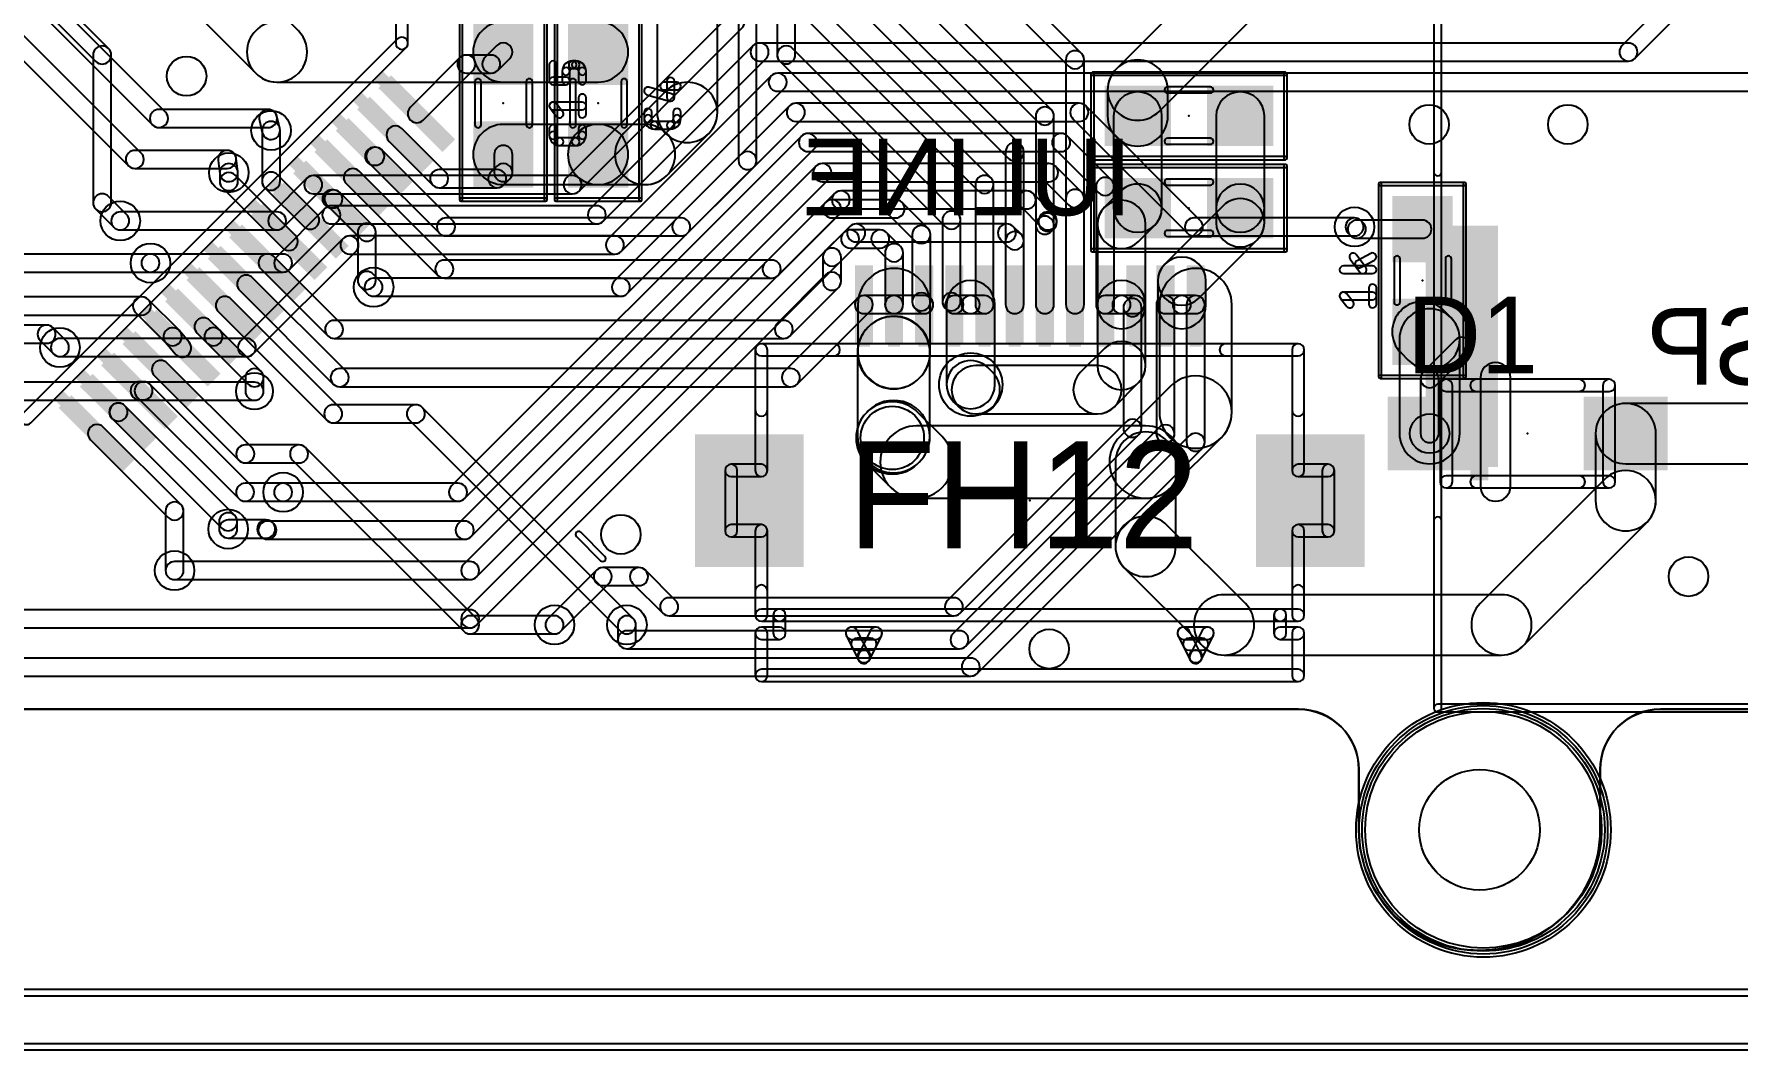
# Model space of a CAD drawing. Extents: x -4.5 to 73, y -1.7 to 47.2.
# Drawn here: x 29.37 to 57.62, y -1.65 to 15.2 of the extents above; entities that cross this region are included whole.
import ezdxf
from ezdxf.enums import TextEntityAlignment as Align

# ---------------------------------------------------------------- set-up
doc = ezdxf.new("R2010")
doc.units = 0
for name, color, linetype in [('1', 12, 'CONTINUOUS'), ('16', 132, 'CONTINUOUS'), ('18', 110, 'CONTINUOUS'), ('20', 31, 'CONTINUOUS'), ('21', 253, 'CONTINUOUS'), ('22', 253, 'CONTINUOUS'), ('23', 53, 'CONTINUOUS'), ('24', 53, 'CONTINUOUS'), ('25', 253, 'CONTINUOUS'), ('26', 253, 'CONTINUOUS'), ('27', 253, 'CONTINUOUS'), ('39', 12, 'CONTINUOUS'), ('41', 12, 'CONTINUOUS'), ('42', 132, 'CONTINUOUS'), ('51', 253, 'CONTINUOUS'), ('52', 253, 'CONTINUOUS')]:
    doc.layers.add(name, color=color, linetype=linetype)

# ---------------------------------------------------------------- blocks, each defined once
blk = doc.blocks.new('RECT')
blk.add_solid([(-0.5, -0.5), (0.5, -0.5), (-0.5, 0.5), (0.5, 0.5)])
blk = doc.blocks.new('ROUNDV')
blk.add_circle((0, 0), 0.5)

msp = doc.modelspace()

# ---------------------------------------------------------------- linework, layer by layer
at = {"layer": '1'}
for points in [[(33.7526, 15.2545), (28.7536, 20.2536, 1), (28.0464, 19.5464), (33.0455, 14.5474, 1)], [(25.1448, 19.9949), (30.3939, 14.7458, 1), (30.6061, 14.958), (25.357, 20.2071, 1)], [(41.9904, 14.854), (41.9904, 17.2336, 1), (41.6904, 17.2336), (41.6904, 14.854, 1)], [(40.7, 13.9), (40.7, 16.1, 1), (39.7, 16.1), (39.7, 13.9, 1)], [(46.7348, 14.8773), (45.1061, 16.5061, 1), (44.8939, 16.2939), (46.5227, 14.6652, 1)], [(48.9464, 16.2536), (47.3152, 14.6223, 1), (48.0223, 13.9152), (49.6536, 15.5464, 1)], [(41.05, 16.1298), (41.05, 13.1, 1), (41.35, 13.1), (41.35, 16.1298, 1)], [(45.7348, 13.3513), (42.8513, 16.2348, 1), (42.6391, 16.0227), (45.5227, 13.1392, 1)], [(46.2348, 13.945), (44.0061, 16.1737, 1), (43.7939, 15.9616), (46.0227, 13.7328, 1)], [(45.2348, 12.8115), (42.3989, 15.6474, 1), (42.1867, 15.4353), (45.0227, 12.5994, 1)], [(38.7225, 15.401), (33.399, 15.401, 1), (33.399, 14.401), (38.7225, 14.401, 1)], [(38.7225, 15.401), (37.151, 15.401, 1), (37.151, 14.401), (38.7225, 14.401, 1)], [(30.35, 14.8519), (30.35, 12.4, 1), (30.65, 12.4), (30.65, 14.8519, 1)], [(37.0571, 14.5949), (37.2571, 14.7949, 1), (37.0449, 15.0071), (36.8449, 14.8071, 1)], [(44.6872, 12.2193), (41.9465, 14.96, 1), (41.7343, 14.7479), (44.4751, 12.0072, 1)], [(35.8221, 13.7724), (36.6447, 14.5949, 1), (36.4325, 14.8071), (35.61, 13.9845, 1)], [(36.5386, 14.551), (36.951, 14.551, 1), (36.951, 14.851), (36.5386, 14.851, 1)], [(46.4788, 14.7713), (46.4788, 10.7112, 1), (46.7788, 10.7112), (46.7788, 14.7713, 1)], [(48.1688, 13.84), (48.1688, 14.2688, 1), (47.1688, 14.2688), (47.1688, 13.84, 1)], [(39.8545, 12.8474), (40.5536, 13.5464, 1), (39.8464, 14.2536), (39.1474, 13.5545, 1)], [(48.0688, 12.3113), (48.0688, 13.84, 1), (47.2688, 13.84), (47.2688, 12.3113, 1)], [(48.9688, 13.84), (48.9688, 12.3113, 1), (49.7688, 12.3113), (49.7688, 13.84, 1)], [(45.9788, 13.8389), (45.9788, 10.7112, 1), (46.2788, 10.7112), (46.2788, 13.8389, 1)], [(33.45, 12.759), (33.45, 13.6, 1), (33.15, 13.6), (33.15, 12.759, 1)], [(36.1935, 12.9061), (35.4686, 13.631, 1), (35.2565, 13.4188), (35.9814, 12.6939, 1)], [(37.151, 12.701), (38.7225, 12.701, 1), (38.7225, 13.701), (37.151, 13.701, 1)], [(38.7225, 12.701), (39.501, 12.701, 1), (39.501, 13.701), (38.7225, 13.701, 1)], [(35.009, 13.0214), (35.0286, 13.0214, 1), (35.0286, 13.3214), (35.009, 13.3214, 1)], [(34.9226, 13.0653), (36.0939, 11.8939, 1), (36.3061, 12.1061), (35.1347, 13.2774, 1)], [(37.001, 13.201), (37.001, 12.901, 1), (37.301, 12.901), (37.301, 13.201, 1)], [(45.7788, 10.7112), (45.7788, 13.2452, 1), (45.4788, 13.2452), (45.4788, 10.7112, 1)], [(32.75, 12.7519), (32.75, 12.9, 1), (32.45, 12.9), (32.45, 12.7519, 1)], [(37.0449, 13.0071), (36.9439, 12.9061, 1), (37.1561, 12.6939), (37.2571, 12.7949, 1)], [(41.0939, 13.2061), (39.9939, 12.1061, 1), (40.2061, 11.8939), (41.3061, 12.9939, 1)], [(33.7008, 11.8632), (32.7061, 12.858, 1), (32.4939, 12.6458), (33.4887, 11.6511, 1)], [(34.0544, 12.2168), (33.4061, 12.8651, 1), (33.1939, 12.6529), (33.8422, 12.0046, 1)], [(36.2793, 11.4061), (34.7615, 12.9239, 1), (34.5494, 12.7117), (36.0672, 11.1939, 1)], [(37.05, 12.95), (36.0874, 12.95, 1), (36.0874, 12.65), (37.05, 12.65, 1)], [(45.2788, 10.7112), (45.2788, 12.7054, 1), (44.9788, 12.7054), (44.9788, 10.7112, 1)], [(30.3939, 12.2939), (30.6939, 11.9939, 1), (30.9061, 12.2061), (30.6061, 12.5061, 1)], [(34.3019, 12.3143), (34.3345, 12.3143, 1), (34.3345, 12.6143), (34.3019, 12.6143, 1)], [(34.9932, 12.0178), (34.4406, 12.5703, 1), (34.2285, 12.3582), (34.781, 11.8056, 1)], [(42.4939, 12.4061), (41.4939, 11.4061, 1), (41.7061, 11.1939), (42.7061, 12.1939, 1)], [(43.6546, 12.45), (42.6, 12.45, 1), (42.6, 12.15), (43.6546, 12.15, 1)], [(44.1872, 11.9795), (43.7607, 12.4061, 1), (43.5485, 12.1939), (43.9751, 11.7674, 1)], [(47.8, 10.7112), (47.8, 12.0425, 1), (47, 12.0425), (47, 10.7112, 1)], [(47.6828, 11.7597), (47.9516, 12.0284, 1), (47.3859, 12.5941), (47.1172, 12.3253, 1)], [(48.6828, 10.8172), (49.6516, 11.7859, 1), (49.0859, 12.3516), (48.1172, 11.3828, 1)], [(49.7688, 12.0688), (49.7688, 12.3113, 1), (48.9688, 12.3113), (48.9688, 12.0688, 1)], [(40.1, 12.15), (36.2, 12.15, 1), (36.2, 11.85), (40.1, 11.85, 1)], [(44.7311, 10.7589), (44.7311, 12.1132, 1), (44.4312, 12.1132), (44.4312, 10.7589, 1)], [(51.4076, 12.0686), (51.3701, 12.1061, 1), (51.1579, 11.8939), (51.1954, 11.8564, 1)], [(35.0371, 11.1129), (35.0371, 11.9117, 1), (34.7371, 11.9117), (34.7371, 11.1129, 1)], [(42.7061, 11.3939), (43.0061, 11.6939, 1), (42.7939, 11.9061), (42.4939, 11.6061, 1)], [(42.9, 11.65), (43.4, 11.65, 1), (43.4, 11.95), (42.9, 11.95, 1)], [(43.2939, 11.6939), (43.5227, 11.4652, 1), (43.7348, 11.6773), (43.5061, 11.9061, 1)], [(44.2311, 10.7589), (44.2311, 11.8734, 1), (43.9312, 11.8734), (43.9312, 10.7589, 1)], [(52.3875, 12.1125), (51.3015, 12.1125, 1), (51.3015, 11.8125), (52.3875, 11.8125, 1)], [(42.75, 11.1), (42.75, 11.5, 1), (42.45, 11.5), (42.45, 11.1, 1)], [(43.4788, 11.5713), (43.4788, 10.7112, 1), (43.7788, 10.7112), (43.7788, 11.5713, 1)], [(31.3, 11.55), (27.5879, 11.55, 1), (27.5879, 11.25), (31.3, 11.25, 1)], [(33.1351, 11.2975), (34.2387, 10.1939, 1), (34.4509, 10.4061), (33.3473, 11.5097, 1)], [(41.6, 11.45), (36.1732, 11.45, 1), (36.1732, 11.15), (41.6, 11.15, 1)], [(48.8, 10.7112), (48.8, 11.1, 1), (48, 11.1), (48, 10.7112, 1)], [(49.2288, 8.9288), (49.2288, 10.7112, 1), (48.0288, 10.7112), (48.0288, 8.9288, 1)], [(32.7816, 10.944), (34.3316, 9.3939, 1), (34.5438, 9.6061), (32.9937, 11.1561, 1)], [(35.1061, 11.1061), (34.9932, 11.219, 1), (34.781, 11.0068), (34.8939, 10.8939, 1)], [(41.9061, 10.1939), (42.7061, 10.9939, 1), (42.4939, 11.2061), (41.6939, 10.4061, 1)], [(47.8, 9.7), (47.8, 10.7112, 1), (47, 10.7112), (47, 9.7, 1)], [(27.4392, 10.5386), (31.1584, 10.5386, 1), (31.1584, 10.8386), (27.4392, 10.8386, 1)], [(31.0523, 10.5825), (31.5619, 10.0729, 1), (31.7741, 10.2851), (31.2645, 10.7947, 1)], [(34.4367, 9.0061), (32.6402, 10.8026, 1), (32.428, 10.5904), (34.2245, 8.7939, 1)], [(42.0236, 9.3939), (43.2348, 10.6052, 1), (43.0227, 10.8173), (41.8114, 9.6061, 1)], [(44.2348, 10.8173), (44.1872, 10.8649, 1), (43.9751, 10.6528), (44.0227, 10.6052, 1)], [(44.7348, 10.8173), (44.6872, 10.8649, 1), (44.4751, 10.6528), (44.5227, 10.6052, 1)], [(47.4, 10.8613), (47.1288, 10.8613, 1), (47.1288, 10.5612), (47.4, 10.5612, 1)], [(47.6288, 10.8613), (47.4, 10.8613, 1), (47.4, 10.5612), (47.6288, 10.5612, 1)], [(48.4, 10.8613), (48.1288, 10.8613, 1), (48.1288, 10.5612), (48.4, 10.5612, 1)], [(48.6288, 10.8613), (48.4, 10.8613, 1), (48.4, 10.5612), (48.6288, 10.5612, 1)], [(52.0339, 9.9089), (52.1552, 9.7877, 1), (52.8623, 10.4948), (52.7411, 10.6161, 1)], [(32.452, 10.2857), (32.2859, 10.4497, 1), (32.0752, 10.2362), (32.2412, 10.0723, 1)], [(52.0087, 10.1413), (52.0087, 8.5725, 1), (53.0087, 8.5725), (53.0087, 10.1413, 1)], [(29.5789, 10.3711), (26.8968, 10.3711, 1), (26.8968, 10.0711), (29.5789, 10.0711, 1)], [(29.9061, 10.1061), (29.685, 10.3271, 1), (29.4729, 10.115), (29.6939, 9.8939, 1)], [(31.5531, 10.0826), (31.712, 9.893, 1), (31.9419, 10.0858), (31.7829, 10.2754, 1)], [(33.1313, 9.6065), (32.4527, 10.2851, 1), (32.2405, 10.0729), (32.9191, 9.3943, 1)], [(34.3448, 10.15), (41.8, 10.15, 1), (41.8, 10.45), (34.3448, 10.45, 1)], [(47.2828, 9.0172), (47.6828, 9.4172, 1), (47.1172, 9.9828), (46.7172, 9.5828, 1)], [(31.3674, 9.5298), (32.7674, 8.1298, 1), (32.9795, 8.3419), (31.5795, 9.7419, 1)], [(33.1752, 9.2742), (33.1752, 9.5004, 1), (32.8752, 9.5004), (32.8752, 9.2742, 1)], [(34.4377, 9.35), (41.9175, 9.35, 1), (41.9175, 9.65), (34.4377, 9.65, 1)], [(44.6172, 9.101), (44.701, 9.0172, 1), (45.2667, 9.5828), (45.1828, 9.6667, 1)], [(47, 9.7), (44.9839, 9.7, 1), (44.9839, 8.9), (47, 8.9, 1)], [(31.1872, 9.4323), (31.1199, 9.4323, 1), (31.1199, 9.1323), (31.1872, 9.1323, 1)], [(32.9755, 7.7061), (31.2933, 9.3883, 1), (31.0811, 9.1762), (32.7634, 7.4939, 1)], [(48.2243, 7.6757), (49.053, 8.5045, 1), (48.2045, 9.353), (47.3757, 8.5243, 1)], [(30.7713, 9.0787), (30.7663, 9.0787, 1), (30.7663, 8.7787), (30.7713, 8.7787, 1)], [(32.6955, 7.2167), (30.8773, 9.0348, 1), (30.6652, 8.8227), (32.4833, 7.0045, 1)], [(35.7, 9.05), (34.3306, 9.05, 1), (34.3306, 8.75), (35.7, 8.75, 1)], [(39.3061, 5.5061), (35.8061, 9.0061, 1), (35.5939, 8.7939), (39.0939, 5.2939, 1)], [(43.1757, 8.0757), (43.5757, 7.6757, 1), (44.4243, 8.5243), (44.0243, 8.9243, 1)], [(55.7587, 8.0725), (61.7588, 8.0725, 1), (61.7588, 9.0725), (55.7587, 9.0725, 1)], [(55.2587, 8.5725), (55.2587, 7.4588, 1), (56.2587, 7.4588), (56.2587, 8.5725, 1)], [(31.8061, 7.394), (30.5188, 8.6812, 1), (30.3067, 8.4691), (31.5939, 7.1819, 1)], [(44, 7.5), (47.8, 7.5, 1), (47.8, 8.7), (44, 8.7, 1)], [(48.3, 6.7), (48.3, 8.1, 1), (47.3, 8.1), (47.3, 6.7, 1)], [(33.7642, 8.3858), (32.8734, 8.3858, 1), (32.8734, 8.0858), (33.7642, 8.0858, 1)], [(36.7061, 5.5061), (33.8702, 8.3419, 1), (33.6581, 8.1298), (36.4939, 5.2939, 1)], [(55.4052, 7.8123), (53.3464, 5.7536, 1), (54.0536, 5.0464), (56.1123, 7.1052, 1)], [(33.5, 7.75), (32.8695, 7.75, 1), (32.8695, 7.45), (33.5, 7.45, 1)], [(31.85, 6.3), (31.85, 7.2879, 1), (31.55, 7.2879), (31.55, 6.3, 1)], [(32.7394, 6.9894), (32.7394, 7.1106, 1), (32.4394, 7.1106), (32.4394, 6.9894, 1)], [(49.4536, 5.7536), (48.1536, 7.0536, 1), (47.4464, 6.3464), (48.7464, 5.0464, 1)], [(53.7, 5.9), (49.1, 5.9, 1), (49.1, 4.9), (53.7, 4.9, 1)], [(38, 5.55), (36.6, 5.55, 1), (36.6, 5.25), (38, 5.25, 1)], [(-0.8, -1.65), (72.4, -1.65, 1), (72.4, -1.55), (-0.8, -1.55, 1)]]:
    msp.add_lwpolyline(points, format="xyb", close=True, dxfattribs=at)
at = {"layer": '16'}
for points in [[(25.7331, 19.2947), (31.3357, 13.6921, 1), (31.5479, 13.9043), (25.9453, 19.5069, 1)], [(25.7331, 18.2161), (30.9357, 13.0135, 1), (31.1479, 13.2257), (25.9453, 18.4283, 1)], [(58.6314, 17.9395), (55.698, 15.0061, 1), (55.9101, 14.7939), (58.8436, 17.7274, 1)], [(38.4061, 12.5939), (41.1061, 15.2939, 1), (40.8939, 15.5061), (38.1939, 12.8061, 1)], [(38.8061, 12.0939), (41.5061, 14.7939, 1), (41.2939, 15.0061), (38.5939, 12.3061, 1)], [(55.804, 15.05), (41.4, 15.05, 1), (41.4, 14.75), (55.804, 14.75, 1)], [(39.1061, 11.5939), (41.8061, 14.2939, 1), (41.5939, 14.5061), (38.8939, 11.8061, 1)], [(41.7, 14.25), (58.4, 14.25, 1), (58.4, 14.55), (41.7, 14.55, 1)], [(31.4418, 13.6482), (33.2514, 13.6482, 1), (33.2514, 13.9482), (31.4418, 13.9482, 1)], [(33.1057, 13.7625), (33.1543, 13.5643, 1), (33.4457, 13.6357), (33.3971, 13.8339, 1)], [(41.8939, 14.0061), (38.9939, 11.1061, 1), (39.2061, 10.8939), (42.1061, 13.7939, 1)], [(46.7, 14.05), (42, 14.05, 1), (42, 13.75), (46.7, 13.75, 1)], [(48.7061, 12.1061), (46.8061, 14.0061, 1), (46.5939, 13.7939), (48.4939, 11.8939, 1)], [(42.0939, 13.5061), (36.2939, 7.7061, 1), (36.5061, 7.4939), (42.3061, 13.2939, 1)], [(46.4, 13.55), (42.2, 13.55, 1), (42.2, 13.25), (46.4, 13.25, 1)], [(47.2348, 12.7773), (46.5061, 13.5061, 1), (46.2939, 13.2939), (47.0227, 12.5652, 1)], [(31.0418, 12.9696), (32.5728, 12.9696, 1), (32.5728, 13.2696), (31.0418, 13.2696, 1)], [(32.4239, 13.1012), (32.4511, 12.8816, 1), (32.7489, 12.9184), (32.7217, 13.138, 1)], [(42.3337, 13.0061), (36.4039, 7.0763, 1), (36.6161, 6.8641), (42.5459, 12.7939, 1)], [(46.2, 13.05), (42.4398, 13.05, 1), (42.4398, 12.75), (46.2, 12.75, 1)], [(46.7348, 12.5773), (46.3061, 13.0061, 1), (46.0939, 12.7939), (46.5227, 12.3652, 1)], [(33.8939, 12.8061), (33.2939, 12.2061, 1), (33.5061, 11.9939), (34.1061, 12.5939, 1)], [(34, 12.55), (38.3, 12.55, 1), (38.3, 12.85), (34, 12.85, 1)], [(47.2788, 10.7112), (47.2788, 12.6713, 1), (46.9788, 12.6713), (46.9788, 10.7112, 1)], [(42.6415, 12.5537), (36.4939, 6.4061, 1), (36.7061, 6.1939), (42.8537, 12.3415, 1)], [(45.8287, 12.5976), (42.7476, 12.5976, 1), (42.7476, 12.2976), (45.8287, 12.2976, 1)], [(46.2824, 12.2061), (45.9348, 12.5537, 1), (45.7227, 12.3415), (46.0703, 11.9939, 1)], [(46.7788, 10.7112), (46.7788, 12.4713, 1), (46.4788, 12.4713), (46.4788, 10.7112, 1)], [(30.8, 11.95), (33.4, 11.95, 1), (33.4, 12.25), (30.8, 12.25, 1)], [(34.1939, 12.3061), (33.3939, 11.5061, 1), (33.6061, 11.2939), (34.4061, 12.0939, 1)], [(38.7, 12.35), (34.3, 12.35, 1), (34.3, 12.05), (38.7, 12.05, 1)], [(46.2348, 11.9227), (46.2824, 11.9703, 1), (46.0703, 12.1824), (46.0227, 12.1348, 1)], [(46.2788, 10.7112), (46.2788, 12.0288, 1), (45.9788, 12.0288), (45.9788, 10.7112, 1)], [(46.3263, 12.0763), (46.3263, 12.1, 1), (46.0264, 12.1), (46.0264, 12.0763, 1)], [(51.264, 12.15), (48.6, 12.15, 1), (48.6, 11.85), (51.264, 11.85, 1)], [(42.8939, 12.0061), (36.4939, 5.6061, 1), (36.7061, 5.3939), (43.1061, 11.7939, 1)], [(45.5, 12.05), (43, 12.05, 1), (43, 11.75), (45.5, 11.75, 1)], [(45.7348, 11.8773), (45.6061, 12.0061, 1), (45.3939, 11.7939), (45.5227, 11.6652, 1)], [(45.7788, 10.7112), (45.7788, 11.7713, 1), (45.4788, 11.7713), (45.4788, 10.7112, 1)], [(34.4939, 11.8061), (32.7939, 10.1061, 1), (33.0061, 9.8939), (34.7061, 11.5939, 1)], [(34.6, 11.55), (39, 11.55, 1), (39, 11.85), (34.6, 11.85, 1)], [(33.5, 11.55), (31.3, 11.55, 1), (31.3, 11.25), (33.5, 11.25, 1)], [(43.0288, 10.7112), (43.0288, 9.9191, 1), (44.2288, 9.9191), (44.2288, 10.7112, 1)], [(39.1, 11.15), (35, 11.15, 1), (35, 10.85), (39.1, 10.85, 1)], [(44.5, 10.7112), (44.5, 9.3839, 1), (45.3, 9.3839), (45.3, 10.7112, 1)], [(43.1288, 10.5612), (43.6288, 10.5612, 1), (43.6288, 10.8613), (43.1288, 10.8613, 1)], [(43.6288, 10.5612), (44.1288, 10.5612, 1), (44.1288, 10.8613), (43.6288, 10.8613, 1)], [(44.6288, 10.5612), (44.9, 10.5612, 1), (44.9, 10.8613), (44.6288, 10.8613, 1)], [(44.9, 10.5612), (45.1288, 10.5612, 1), (45.1288, 10.8613), (44.9, 10.8613, 1)], [(47.5227, 10.8173), (47.4751, 10.7697, 1), (47.6872, 10.5576), (47.7348, 10.6052, 1)], [(47.4312, 10.6637), (47.4312, 8.6607, 1), (47.7311, 8.6607), (47.7311, 10.6637, 1)], [(47.9788, 10.7112), (47.9788, 8.5685, 1), (48.2788, 8.5685), (48.2788, 10.7112, 1)], [(48.4788, 10.7112), (48.4788, 8.4288, 1), (48.7788, 8.4288), (48.7788, 10.7112, 1)], [(43.2045, 10.3434), (43.1983, 10.3372, 1), (44.0469, 9.4887), (44.053, 9.4949, 1)], [(43.0226, 9.913), (43.0226, 8.5226, 1), (44.2226, 8.5226), (44.2226, 9.913, 1)], [(32.9, 10.15), (29.8, 10.15, 1), (29.8, 9.85), (32.9, 9.85, 1)], [(52.9377, 10.1248), (52.4027, 9.5898, 1), (52.6148, 9.3777), (53.1498, 9.9127, 1)], [(52.3588, 9.4838), (52.3588, 8.5725, 1), (52.6587, 8.5725), (52.6587, 9.4838, 1)], [(24.2034, 9.1242), (33.0252, 9.1242, 1), (33.0252, 9.4242), (24.2034, 9.4242, 1)], [(43.1983, 8.9469), (43.1757, 8.9243, 1), (44.0243, 8.0757), (44.0469, 8.0983, 1)], [(47.4751, 8.7668), (44.5143, 5.8061, 1), (44.7265, 5.5939), (47.6872, 8.5547, 1)], [(48.0227, 8.6746), (44.6065, 5.2585, 1), (44.8187, 5.0463), (48.2348, 8.4625, 1)], [(48.5227, 8.5348), (44.7939, 4.8061, 1), (45.0061, 4.5939), (48.7348, 8.3227, 1)], [(36.4, 7.75), (33.5, 7.75, 1), (33.5, 7.45), (36.4, 7.45, 1)], [(33.2199, 7.1394), (32.5894, 7.1394, 1), (32.5894, 6.8394), (33.2199, 6.8394, 1)], [(33.3452, 7.0763), (33.326, 7.0955, 1), (33.1139, 6.8833), (33.1331, 6.8641, 1)], [(36.51, 7.1202), (33.2391, 7.1202, 1), (33.2391, 6.8202), (36.51, 6.8202, 1)], [(36.6, 6.45), (31.7, 6.45, 1), (31.7, 6.15), (36.6, 6.15, 1)], [(38.6939, 6.3061), (37.8939, 5.5061, 1), (38.1061, 5.2939), (38.9061, 6.0939, 1)], [(39.4, 6.35), (38.8, 6.35, 1), (38.8, 6.05), (39.4, 6.05, 1)], [(40.0061, 5.8061), (39.5061, 6.3061, 1), (39.2939, 6.0939), (39.7939, 5.5939, 1)], [(36.6, 5.65), (27.7, 5.65, 1), (27.7, 5.35), (36.6, 5.35, 1)], [(44.6204, 5.85), (39.9, 5.85, 1), (39.9, 5.55), (44.6204, 5.55, 1)], [(39.05, 5.4), (39.05, 5.1524, 1), (39.35, 5.1524), (39.35, 5.4, 1)], [(44.7126, 5.3024), (39.2, 5.3024, 1), (39.2, 5.0024), (44.7126, 5.0024, 1)], [(44.9, 4.85), (24.7, 4.85, 1), (24.7, 4.55), (44.9, 4.55, 1)], [(-4.4, -0.75), (72.9, -0.75, 1), (72.9, -0.65), (-4.4, -0.65, 1)]]:
    msp.add_lwpolyline(points, format="xyb", close=True, dxfattribs=at)
at = {"layer": '20'}
for points in [[(18.0797, 3.9995), (34.2077, 3.9996, 1), (34.2077, 4.0005), (18.0797, 4.0005, 1)], [(34.2077, 3.9996), (50.3357, 3.9996, 1), (50.3357, 4.0006), (34.2077, 4.0005, 1)], [(51.3352, 3.0001, 1), (51.3362, 3.0001, 0.4142), (50.3357, 4.0006, 1), (50.3357, 3.9996, -0.4142)], [(56.3357, 3.9996, 1), (56.3357, 4.0006, 0.4142), (55.3352, 3.0001, 1), (55.3362, 3.0001, -0.4142)], [(56.3357, 3.9996), (66.4154, 3.9996, 1), (66.4154, 4.0006), (56.3357, 4.0006, 1)], [(51.3352, 3.0001), (51.3352, 2.0001, 1), (51.3362, 2.0001), (51.3362, 3.0001, 1)], [(55.3362, 2.0001), (55.3362, 3.0001, 1), (55.3352, 3.0001), (55.3352, 2.0001, 1)], [(51.3362, 2.0001, 1), (51.3352, 2.0001, 1), (55.3362, 2.0001, 1), (55.3352, 2.0001, -1)]]:
    msp.add_lwpolyline(points, format="xyb", close=True, dxfattribs=at)
for radius in [1.0005, 0.9995]:
    msp.add_circle((53.3357, 2.0001), radius, dxfattribs=at)
at = {"layer": '21'}
for points in [[(35.367, 15.7523), (35.367, 15.0452, 1), (35.5702, 15.0452), (35.5702, 15.7523, 1)], [(35.3967, 15.117), (29.1742, 8.8945, 1), (29.3179, 8.7508), (35.5404, 14.9734, 1)], [(41.3272, 9.9612), (41.3272, 8.9612, 1), (41.5303, 8.9612), (41.5303, 9.9612, 1)], [(42.6288, 10.0628), (41.4288, 10.0628, 1), (41.4288, 9.8597), (42.6288, 9.8597, 1)], [(50.3287, 10.0628), (49.1288, 10.0628, 1), (49.1288, 9.8597), (50.3287, 9.8597, 1)], [(50.4303, 8.9612), (50.4303, 9.9612, 1), (50.2272, 9.9612), (50.2272, 8.9612, 1)], [(53.35, 9.5), (53.35, 7.7, 1), (53.85, 7.7), (53.85, 9.5, 1)], [(53.2838, 9.2709), (54.9838, 9.2709, 1), (54.9838, 9.4741), (53.2838, 9.4741, 1)], [(54.9838, 7.8741), (53.2838, 7.8741, 1), (53.2838, 7.6709), (54.9838, 7.6709, 1)], [(41.3272, 5.9613), (41.3272, 5.5613, 1), (41.5303, 5.5613), (41.5303, 5.9613, 1)], [(50.4303, 5.5613), (50.4303, 5.9613, 1), (50.2272, 5.9613), (50.2272, 5.5613, 1)], [(41.4288, 5.4596), (41.7288, 5.4596, 1), (41.7288, 5.6629), (41.4288, 5.6629, 1)], [(41.6272, 5.5613), (41.6272, 5.2613, 1), (41.8304, 5.2613), (41.8304, 5.5613, 1)], [(50.0288, 5.6629), (41.7288, 5.6629, 1), (41.7288, 5.4596), (50.0288, 5.4596, 1)], [(50.0288, 5.4596), (50.3287, 5.4596, 1), (50.3287, 5.6629), (50.0288, 5.6629, 1)], [(50.1303, 5.2613), (50.1303, 5.5613, 1), (49.9272, 5.5613), (49.9272, 5.2613, 1)], [(41.7288, 5.3629), (41.4288, 5.3629, 1), (41.4288, 5.1597), (41.7288, 5.1597, 1)], [(41.3272, 5.2613), (41.3272, 4.5613, 1), (41.5303, 4.5613), (41.5303, 5.2613, 1)], [(43.3287, 5.3629), (42.9288, 5.3629, 1), (42.9288, 5.1597), (43.3287, 5.1597, 1)], [(42.8379, 5.2158), (43.0379, 4.8158, 1), (43.2196, 4.9067), (43.0196, 5.3067, 1)], [(43.0194, 4.9784), (43.2381, 4.9784, 1), (43.2381, 5.1816), (43.0194, 5.1816, 1)], [(43.2196, 4.8158), (43.4196, 5.2158, 1), (43.2379, 5.3067), (43.0379, 4.9067, 1)], [(50.3287, 5.3629), (50.0288, 5.3629, 1), (50.0288, 5.1597), (50.3287, 5.1597, 1)], [(50.4303, 4.5613), (50.4303, 5.2613, 1), (50.2272, 5.2613), (50.2272, 4.5613, 1)], [(43.121, 4.7752), (43.1365, 4.7752, 1), (43.1365, 4.9784), (43.121, 4.9784, 1)], [(50.3287, 4.6629), (41.4288, 4.6629, 1), (41.4288, 4.4596), (50.3287, 4.4596, 1)]]:
    msp.add_lwpolyline(points, format="xyb", close=True, dxfattribs=at)
at = {"layer": '22'}
for points in [[(52.5803, 16.0188), (52.5803, 12.9088, 1), (52.7073, 12.9088), (52.7073, 16.0188, 1)], [(41.5303, 8.9612), (41.5303, 9.9612, 1), (41.3272, 9.9612), (41.3272, 8.9612, 1)], [(41.4288, 9.8597), (42.6288, 9.8597, 1), (42.6288, 10.0628), (41.4288, 10.0628, 1)], [(49.1288, 9.8597), (50.3287, 9.8597, 1), (50.3287, 10.0628), (49.1288, 10.0628, 1)], [(50.2272, 9.9612), (50.2272, 8.9612, 1), (50.4303, 8.9612), (50.4303, 9.9612, 1)], [(52.5803, 7.1288), (52.5803, 4.0187, 1), (52.7073, 4.0187), (52.7073, 7.1288, 1)], [(41.5303, 5.5613), (41.5303, 5.9613, 1), (41.3272, 5.9613), (41.3272, 5.5613, 1)], [(50.2272, 5.9613), (50.2272, 5.5613, 1), (50.4303, 5.5613), (50.4303, 5.9613, 1)], [(41.7288, 5.6629), (41.4288, 5.6629, 1), (41.4288, 5.4596), (41.7288, 5.4596, 1)], [(41.8304, 5.2613), (41.8304, 5.5613, 1), (41.6272, 5.5613), (41.6272, 5.2613, 1)], [(41.7288, 5.4596), (50.0288, 5.4596, 1), (50.0288, 5.6629), (41.7288, 5.6629, 1)], [(50.3287, 5.6629), (50.0288, 5.6629, 1), (50.0288, 5.4596), (50.3287, 5.4596, 1)], [(49.9272, 5.5613), (49.9272, 5.2613, 1), (50.1303, 5.2613), (50.1303, 5.5613, 1)], [(41.4288, 5.1597), (41.7288, 5.1597, 1), (41.7288, 5.3629), (41.4288, 5.3629, 1)], [(41.5303, 4.5613), (41.5303, 5.2613, 1), (41.3272, 5.2613), (41.3272, 4.5613, 1)], [(48.4288, 5.1597), (48.8287, 5.1597, 1), (48.8287, 5.3629), (48.4288, 5.3629, 1)], [(48.7196, 4.9067), (48.5196, 5.3067, 1), (48.3379, 5.2158), (48.5379, 4.8158, 1)], [(48.5194, 4.9784), (48.7381, 4.9784, 1), (48.7381, 5.1816), (48.5194, 5.1816, 1)], [(48.7379, 5.3067), (48.5379, 4.9067, 1), (48.7196, 4.8158), (48.9196, 5.2158, 1)], [(50.0288, 5.1597), (50.3287, 5.1597, 1), (50.3287, 5.3629), (50.0288, 5.3629, 1)], [(50.2272, 5.2613), (50.2272, 4.5613, 1), (50.4303, 4.5613), (50.4303, 5.2613, 1)], [(48.621, 4.7752), (48.6365, 4.7752, 1), (48.6365, 4.9784), (48.621, 4.9784, 1)], [(41.4288, 4.4596), (50.3287, 4.4596, 1), (50.3287, 4.6629), (41.4288, 4.6629, 1)], [(52.6438, 3.9552), (64.6437, 3.9552, 1), (64.6437, 4.0823), (52.6438, 4.0823, 1)]]:
    msp.add_lwpolyline(points, format="xyb", close=True, dxfattribs=at)
at = {"layer": '23'}
for p in [(37.151, 14.051), (38.7225, 14.051), (48.5188, 13.84), (48.5188, 12.3113), (52.3875, 11.1125), (54.1337, 8.5725), (45.8788, 7.4613)]:
    msp.add_point(p, dxfattribs=at)
at = {"layer": '24'}
msp.add_point((45.8788, 7.4613), dxfattribs=at)
at = {"layer": '25'}
for points in [[(38.04, 14.4213), (38.04, 14.6894, 1), (37.913, 14.6894), (37.913, 14.4213, 1)], [(38.2982, 14.6259, 1), (38.2982, 14.7529, 0.4142), (38.1275, 14.5822, 1), (38.2545, 14.5822, -0.4142)], [(38.3518, 14.7529), (38.2982, 14.7529, 1), (38.2982, 14.6259), (38.3518, 14.6259, 1)], [(38.3956, 14.5822, 1), (38.5226, 14.5822, 0.4142), (38.3518, 14.7529, 1), (38.3518, 14.6259, -0.4142)], [(38.191, 14.4848), (37.9765, 14.4848, 1), (37.9765, 14.3578), (38.191, 14.3578, 1)], [(38.1275, 14.5822), (38.1275, 14.4213, 1), (38.2545, 14.4213), (38.2545, 14.5822, 1)], [(38.5226, 14.4213), (38.5226, 14.5822, 1), (38.3956, 14.5822), (38.3956, 14.4213, 1)], [(39.9869, 14.147), (39.9869, 14.4151, 1), (39.8599, 14.4151), (39.8599, 14.147, 1)], [(38.5226, 13.8727), (38.5226, 14.1408, 1), (38.3956, 14.1408), (38.3956, 13.8727, 1)], [(39.5306, 14.1932), (39.9059, 14.0859, 1), (39.9408, 14.208), (39.5655, 14.3153, 1)], [(39.8161, 14.2711), (40.0306, 14.2711, 1), (40.0306, 14.3981), (39.8161, 14.3981, 1)], [(38.1333, 13.9123), (38.0261, 14.0464, 1), (37.9269, 13.967), (38.0341, 13.833, 1)], [(37.9765, 13.9432), (38.4591, 13.9432, 1), (38.4591, 14.0702), (37.9765, 14.0702, 1)], [(39.6115, 13.7941), (39.6115, 13.9014, 1), (39.4845, 13.9014), (39.4845, 13.7941, 1)], [(39.6115, 13.7941, 1), (39.4845, 13.7941, 0.4142), (39.6553, 13.6234, 1), (39.6553, 13.7504, -0.4142)], [(39.9234, 13.7504, 1), (39.9234, 13.6234, 0.4142), (40.0941, 13.7941, 1), (39.9671, 13.7941, -0.4142)], [(39.9671, 13.9014), (39.9671, 13.7941, 1), (40.0941, 13.7941), (40.0941, 13.9014, 1)], [(38.04, 13.5198), (38.04, 13.6271, 1), (37.913, 13.6271), (37.913, 13.5198, 1)], [(38.04, 13.5198, 1), (37.913, 13.5198, 0.4142), (38.0837, 13.3491, 1), (38.0837, 13.4761, -0.4142)], [(38.3518, 13.4761, 1), (38.3518, 13.3491, 0.4142), (38.5226, 13.5198, 1), (38.3956, 13.5198, -0.4142)], [(38.3956, 13.6271), (38.3956, 13.5198, 1), (38.5226, 13.5198), (38.5226, 13.6271, 1)], [(39.9234, 13.7504), (39.6553, 13.7504, 1), (39.6553, 13.6234), (39.9234, 13.6234, 1)], [(38.3518, 13.4761), (38.0837, 13.4761, 1), (38.0837, 13.3491), (38.3518, 13.3491, 1)]]:
    msp.add_lwpolyline(points, format="xyb", close=True, dxfattribs=at)
at = {"layer": '27'}
for points in [[(51.562, 11.3532), (51.0794, 11.3532, 1), (51.0794, 11.2262), (51.562, 11.2262, 1)], [(51.1895, 11.4661), (51.3503, 11.2516, 1), (51.4519, 11.3278), (51.2911, 11.5423, 1)], [(51.5323, 11.5603), (51.3044, 11.4397, 1), (51.3638, 11.3274), (51.5917, 11.4481, 1)], [(51.6255, 10.7208), (51.6255, 10.9889, 1), (51.4985, 10.9889), (51.4985, 10.7208, 1)], [(51.2362, 10.7605), (51.129, 10.8945, 1), (51.0298, 10.8152), (51.1371, 10.6811, 1)], [(51.0794, 10.7914), (51.562, 10.7914, 1), (51.562, 10.9184), (51.0794, 10.9184, 1)]]:
    msp.add_lwpolyline(points, format="xyb", close=True, dxfattribs=at)
at = {"layer": '39'}
for points in [[(36.4764, 12.451), (36.4764, 15.651, 1), (36.4256, 15.651), (36.4256, 12.451, 1)], [(37.8256, 15.651), (37.8256, 12.451, 1), (37.8764, 12.451), (37.8764, 15.651, 1)], [(38.0479, 12.451), (38.0479, 15.651, 1), (37.9971, 15.651), (37.9971, 12.451, 1)], [(39.3971, 15.651), (39.3971, 12.451, 1), (39.4479, 12.451), (39.4479, 15.651, 1)], [(46.9188, 14.5146), (50.1188, 14.5146, 1), (50.1188, 14.5654), (46.9188, 14.5654, 1)], [(46.9442, 13.14), (46.9442, 14.54, 1), (46.8934, 14.54), (46.8934, 13.14, 1)], [(50.0934, 14.54), (50.0934, 13.14, 1), (50.1442, 13.14), (50.1442, 14.54, 1)], [(50.1188, 13.1654), (46.9188, 13.1654, 1), (46.9188, 13.1146), (50.1188, 13.1146, 1)], [(46.9442, 11.6113), (46.9442, 13.0113, 1), (46.8934, 13.0113), (46.8934, 11.6113, 1)], [(46.9188, 12.9859), (50.1188, 12.9859, 1), (50.1188, 13.0366), (46.9188, 13.0366, 1)], [(50.0934, 13.0113), (50.0934, 11.6113, 1), (50.1442, 11.6113), (50.1442, 13.0113, 1)], [(51.7129, 9.5125), (51.7129, 12.7125, 1), (51.6621, 12.7125), (51.6621, 9.5125, 1)], [(51.6875, 12.6871), (53.0875, 12.6871, 1), (53.0875, 12.7379), (51.6875, 12.7379, 1)], [(53.0621, 12.7125), (53.0621, 9.5125, 1), (53.1129, 9.5125), (53.1129, 12.7125, 1)], [(37.851, 12.4764), (36.451, 12.4764, 1), (36.451, 12.4256), (37.851, 12.4256, 1)], [(39.4225, 12.4764), (38.0225, 12.4764, 1), (38.0225, 12.4256), (39.4225, 12.4256, 1)], [(50.1188, 11.6366), (46.9188, 11.6366, 1), (46.9188, 11.5859), (50.1188, 11.5859, 1)], [(53.0875, 9.5379), (51.6875, 9.5379, 1), (51.6875, 9.4871), (53.0875, 9.4871, 1)]]:
    msp.add_lwpolyline(points, format="xyb", close=True, dxfattribs=at)
at = {"layer": '41'}
for radius in [2.1116, 2.0116]:
    msp.add_circle((53.4, 2), radius, dxfattribs=at)
at = {"layer": '42'}
msp.add_lwpolyline([(38.3646, 6.8646), (38.7646, 6.4646, 1), (38.8354, 6.5354), (38.4354, 6.9354, 1)], format="xyb", close=True, dxfattribs=at)
for radius in [2.06, 1.96]:
    msp.add_circle((53.4, 2), radius, dxfattribs=at)
at = {"layer": '51'}
for points in [[(36.6812, 14.407), (36.6812, 13.695, 1), (36.7828, 13.695), (36.7828, 14.407, 1)], [(37.5322, 14.407), (37.5322, 13.695, 1), (37.6338, 13.695), (37.6338, 14.407, 1)], [(38.2527, 14.407), (38.2527, 13.695, 1), (38.3543, 13.695), (38.3543, 14.407, 1)], [(39.1037, 14.407), (39.1037, 13.695, 1), (39.2053, 13.695), (39.2053, 14.407, 1)], [(48.1628, 14.2212), (48.8747, 14.2212, 1), (48.8747, 14.3228), (48.1628, 14.3228, 1)], [(48.1628, 13.3702), (48.8747, 13.3702, 1), (48.8747, 13.4718), (48.1628, 13.4718, 1)], [(48.1628, 12.6924), (48.8747, 12.6924, 1), (48.8747, 12.7941), (48.1628, 12.7941, 1)], [(48.1628, 11.8415), (48.8747, 11.8415, 1), (48.8747, 11.9431), (48.1628, 11.9431, 1)], [(51.9177, 11.4685), (51.9177, 10.7565, 1), (52.0193, 10.7565), (52.0193, 11.4685, 1)], [(52.7687, 11.4685), (52.7687, 10.7565, 1), (52.8703, 10.7565), (52.8703, 11.4685, 1)], [(41.3272, 9.9612), (41.3272, 7.9613, 1), (41.5303, 7.9613), (41.5303, 9.9612, 1)], [(50.3287, 10.0628), (41.4288, 10.0628, 1), (41.4288, 9.8597), (50.3287, 9.8597, 1)], [(50.4303, 7.9613), (50.4303, 9.9612, 1), (50.2272, 9.9612), (50.2272, 7.9613, 1)], [(52.7838, 9.2709), (55.4838, 9.2709, 1), (55.4838, 9.4741), (52.7838, 9.4741, 1)], [(52.8854, 7.7725), (52.8854, 9.3725, 1), (52.6822, 9.3725), (52.6822, 7.7725, 1)], [(55.3822, 9.3725), (55.3822, 7.7725, 1), (55.5853, 7.7725), (55.5853, 9.3725, 1)], [(41.4288, 8.0629), (40.9288, 8.0629, 1), (40.9288, 7.8597), (41.4288, 7.8597, 1)], [(40.8272, 7.9613), (40.8272, 6.9613, 1), (41.0303, 6.9613), (41.0303, 7.9613, 1)], [(50.8287, 8.0629), (50.3287, 8.0629, 1), (50.3287, 7.8597), (50.8287, 7.8597, 1)], [(50.9303, 6.9613), (50.9303, 7.9613, 1), (50.7272, 7.9613), (50.7272, 6.9613, 1)], [(55.4838, 7.8741), (52.7838, 7.8741, 1), (52.7838, 7.6709), (55.4838, 7.6709, 1)], [(40.9288, 6.8597), (41.4288, 6.8597, 1), (41.4288, 7.0629), (40.9288, 7.0629, 1)], [(41.3272, 6.9613), (41.3272, 5.5613, 1), (41.5303, 5.5613), (41.5303, 6.9613, 1)], [(50.3287, 6.8597), (50.8287, 6.8597, 1), (50.8287, 7.0629), (50.3287, 7.0629, 1)], [(50.4303, 5.5613), (50.4303, 6.9613, 1), (50.2272, 6.9613), (50.2272, 5.5613, 1)]]:
    msp.add_lwpolyline(points, format="xyb", close=True, dxfattribs=at)
at = {"layer": '52'}
for points in [[(52.5803, 16.0188), (52.5803, 4.0187, 1), (52.7073, 4.0187), (52.7073, 16.0188, 1)], [(41.5303, 7.9613), (41.5303, 9.9612, 1), (41.3272, 9.9612), (41.3272, 7.9613, 1)], [(41.4288, 9.8597), (50.3287, 9.8597, 1), (50.3287, 10.0628), (41.4288, 10.0628, 1)], [(50.2272, 9.9612), (50.2272, 7.9613, 1), (50.4303, 7.9613), (50.4303, 9.9612, 1)], [(40.9288, 7.8597), (41.4288, 7.8597, 1), (41.4288, 8.0629), (40.9288, 8.0629, 1)], [(41.0303, 6.9613), (41.0303, 7.9613, 1), (40.8272, 7.9613), (40.8272, 6.9613, 1)], [(50.3287, 7.8597), (50.8287, 7.8597, 1), (50.8287, 8.0629), (50.3287, 8.0629, 1)], [(50.7272, 7.9613), (50.7272, 6.9613, 1), (50.9303, 6.9613), (50.9303, 7.9613, 1)], [(41.4288, 7.0629), (40.9288, 7.0629, 1), (40.9288, 6.8597), (41.4288, 6.8597, 1)], [(41.5303, 5.5613), (41.5303, 6.9613, 1), (41.3272, 6.9613), (41.3272, 5.5613, 1)], [(50.8287, 7.0629), (50.3287, 7.0629, 1), (50.3287, 6.8597), (50.8287, 6.8597, 1)], [(50.2272, 6.9613), (50.2272, 5.5613, 1), (50.4303, 5.5613), (50.4303, 6.9613, 1)], [(52.6438, 3.9552), (64.6437, 3.9552, 1), (64.6437, 4.0823), (52.6438, 4.0823, 1)]]:
    msp.add_lwpolyline(points, format="xyb", close=True, dxfattribs=at)

# ---------------------------------------------------------------- block references
at = {"layer": '1', "xscale": 1.1, "rotation": 270}
for p in [(37.151, 14.901), (38.7225, 14.901), (37.151, 13.201), (38.7225, 13.201), (52.3875, 11.9625), (52.3875, 10.2625)]:
    msp.add_blockref('RECT', p, dxfattribs=at)
at = {"layer": '1'}
for p, xscale, yscale, rotation in [((35.7161, 13.8785), 1.5, 0.3, 315), ((35.3625, 13.5249), 1.5, 0.3, 315), ((35.009, 13.1714), 1.5, 0.3, 315), ((34.6554, 12.8178), 1.5, 0.3, 315), ((34.3019, 12.4643), 1.5, 0.3, 315), ((33.9483, 12.1107), 1.5, 0.3, 315), ((33.5948, 11.7572), 1.5, 0.3, 315), ((33.2412, 11.4036), 1.5, 0.3, 315), ((32.8877, 11.05), 1.5, 0.3, 315), ((32.5341, 10.6965), 1.5, 0.3, 315), ((32.1805, 10.3429), 1.5, 0.3, 315), ((31.827, 9.9894), 1.5, 0.3, 315), ((31.4734, 9.6358), 1.5, 0.3, 315), ((31.1199, 9.2823), 1.5, 0.3, 315), ((30.7663, 8.9287), 1.5, 0.3, 315), ((30.4128, 8.5752), 1.5, 0.3, 315), ((52.5087, 8.5725), 1.397, 1.22, 180), ((41.2288, 7.4613), 1.8, 2.2, 180), ((50.5288, 7.4613), 1.8, 2.2, 180)]:
    msp.add_blockref('RECT', p, dxfattribs=dict(at, xscale=xscale, yscale=yscale, rotation=rotation))
at = {"layer": '1', "xscale": 1.1}
for p in [(47.6688, 13.84), (49.3688, 13.84), (47.6688, 12.3113), (49.3688, 12.3113)]:
    msp.add_blockref('RECT', p, dxfattribs=at)
at = {"layer": '1'}
for p, xscale, yscale in [((43.1288, 10.7112), 0.3, 1.3), ((43.6288, 10.7112), 0.3, 1.3), ((44.1288, 10.7112), 0.3, 1.3), ((44.6288, 10.7112), 0.3, 1.3), ((45.1288, 10.7112), 0.3, 1.3), ((45.6288, 10.7112), 0.3, 1.3), ((46.1288, 10.7112), 0.3, 1.3), ((46.6288, 10.7112), 0.3, 1.3), ((47.1288, 10.7112), 0.3, 1.3), ((47.6288, 10.7112), 0.3, 1.3), ((48.1288, 10.7112), 0.3, 1.3), ((48.6288, 10.7112), 0.3, 1.3), ((55.7587, 8.5725), 1.397, 1.22)]:
    msp.add_blockref('RECT', p, dxfattribs=dict(at, xscale=xscale, yscale=yscale))
at = {"layer": '16'}
for p, xscale, yscale, rotation in [((53.0438, 10.0188), 4, 1.1999, 270), ((43.1288, 10.7112), 0.3, 1.3, 180), ((43.6288, 10.7112), 0.3, 1.3, 180), ((44.1288, 10.7112), 0.3, 1.3, 180), ((44.6288, 10.7112), 0.3, 1.3, 180), ((45.1288, 10.7112), 0.3, 1.3, 180), ((45.6288, 10.7112), 0.3, 1.3, 180), ((46.1288, 10.7112), 0.3, 1.3, 180), ((46.6288, 10.7112), 0.3, 1.3, 180), ((47.1288, 10.7112), 0.3, 1.3, 180), ((47.6288, 10.7112), 0.3, 1.3, 180), ((48.1288, 10.7112), 0.3, 1.3, 180), ((48.6288, 10.7112), 0.3, 1.3, 180)]:
    msp.add_blockref('RECT', p, dxfattribs=dict(at, xscale=xscale, yscale=yscale, rotation=rotation))
at = {"layer": '16', "xscale": 1.8, "yscale": 2.2}
for p in [(41.2288, 7.4613), (50.5288, 7.4613)]:
    msp.add_blockref('RECT', p, dxfattribs=at)
at = {"layer": '18'}
for p, xscale, yscale in [((31.9, 14.5), 0.6548, 0.6548), ((31.9, 14.5), 0.6548, 0.6548), ((33.3, 13.6), 0.6548, 0.6548), ((33.3, 13.6), 0.6548, 0.6548), ((52.5, 13.7), 0.6548, 0.6548), ((52.5, 13.7), 0.6548, 0.6548), ((54.8, 13.7), 0.6548, 0.6548), ((54.8, 13.7), 0.6548, 0.6548), ((32.6, 12.9), 0.6548, 0.6548), ((32.6, 12.9), 0.6548, 0.6548), ((30.8, 12.1), 0.6548, 0.6548), ((30.8, 12.1), 0.6548, 0.6548), ((51.264, 12), 0.6548, 0.6548), ((51.264, 12), 0.6548, 0.6548), ((31.3, 11.4), 0.6548, 0.6548), ((31.3, 11.4), 0.6548, 0.6548), ((35, 11), 0.6548, 0.6548), ((35, 11), 0.6548, 0.6548), ((29.8, 10), 0.6548, 0.6548), ((29.8, 10), 0.6548, 0.6548), ((44.9, 9.3839), 1.05, 1.05), ((44.9, 9.3839), 1.05, 1.05), ((33.0252, 9.2742), 0.6096, 0.6096), ((33.0252, 9.2742), 0.6096, 0.6096), ((43.6, 8.5), 1.05, 1.05), ((43.6, 8.5), 1.05, 1.05), ((52.5087, 8.5725), 0.6548, 0.6548), ((52.5087, 8.5725), 0.6548, 0.6548), ((33.5, 7.6), 0.6548, 0.6548), ((33.5, 7.6), 0.6548, 0.6548), ((32.5894, 6.9894), 0.6548, 0.6548), ((32.5894, 6.9894), 0.6548, 0.6548), ((39.1, 6.9), 0.6548, 0.6548), ((39.1, 6.9), 0.6548, 0.6548), ((31.7, 6.3), 0.6548, 0.6548), ((31.7, 6.3), 0.6548, 0.6548), ((56.8, 6.2), 0.6548, 0.6548), ((56.8, 6.2), 0.6548, 0.6548), ((38, 5.4), 0.6548, 0.6548), ((38, 5.4), 0.6548, 0.6548), ((39.2, 5.4), 0.6548, 0.6548), ((39.2, 5.4), 0.6548, 0.6548), ((46.2, 5), 0.6548, 0.6548), ((46.2, 5), 0.6548, 0.6548)]:
    msp.add_blockref('ROUNDV', p, dxfattribs=dict(at, xscale=xscale, yscale=yscale))
at = {"layer": '21', "xscale": 0.3, "yscale": 1.575}
msp.add_blockref('RECT', (53.3338, 8.585), dxfattribs=at)
at = {"layer": '51'}
for p, xscale, yscale, rotation in [((37.1561, 14.6391), 0.5001, 0.95, 270), ((38.7276, 14.6391), 0.5001, 0.95, 270), ((37.1561, 13.4707), 0.5001, 0.95, 270), ((38.7276, 13.4707), 0.5001, 0.95, 270), ((52.3926, 11.7007), 0.5001, 0.95, 270), ((52.3926, 10.5323), 0.5001, 0.95, 270), ((55.7463, 8.5725), 0.375, 1.1, 180)]:
    msp.add_blockref('RECT', p, dxfattribs=dict(at, xscale=xscale, yscale=yscale, rotation=rotation))
at = {"layer": '51', "yscale": 0.2, "rotation": 315}
for p in [(35.4332, 14.1613), (35.0797, 13.8078), (34.7261, 13.4542), (34.3726, 13.1006), (34.019, 12.7471), (33.6655, 12.3935), (33.3119, 12.04), (32.9584, 11.6864), (32.6048, 11.3329), (32.2513, 10.9793), (31.8977, 10.6258), (31.5442, 10.2722), (31.1906, 9.9187), (30.837, 9.5651), (30.4835, 9.2116), (30.1299, 8.858)]:
    msp.add_blockref('RECT', p, dxfattribs=at)
at = {"layer": '51'}
for p, xscale, yscale in [((47.9306, 13.8451), 0.5001, 0.95), ((49.099, 13.8451), 0.5001, 0.95), ((47.9306, 12.3163), 0.5001, 0.95), ((49.099, 12.3163), 0.5001, 0.95), ((43.1288, 10.4363), 0.2, 0.85), ((43.6288, 10.4363), 0.2, 0.85), ((44.1288, 10.4363), 0.2, 0.85), ((44.6288, 10.4363), 0.2, 0.85), ((45.1288, 10.4363), 0.2, 0.85), ((45.6288, 10.4363), 0.2, 0.85), ((46.1288, 10.4363), 0.2, 0.85), ((46.6288, 10.4363), 0.2, 0.85), ((47.1288, 10.4363), 0.2, 0.85), ((47.6288, 10.4363), 0.2, 0.85), ((48.1288, 10.4363), 0.2, 0.85), ((48.6288, 10.4363), 0.2, 0.85), ((52.5213, 8.5725), 0.375, 1.1)]:
    msp.add_blockref('RECT', p, dxfattribs=dict(at, xscale=xscale, yscale=yscale))
at = {"layer": '52', "xscale": 0.2, "yscale": 0.85, "rotation": 180}
for p in [(43.1288, 10.4363), (43.6288, 10.4363), (44.1288, 10.4363), (44.6288, 10.4363), (45.1288, 10.4363), (45.6288, 10.4363), (46.1288, 10.4363), (46.6288, 10.4363), (47.1288, 10.4363), (47.6288, 10.4363), (48.1288, 10.4363), (48.6288, 10.4363)]:
    msp.add_blockref('RECT', p, dxfattribs=at)

# ---------------------------------------------------------------- texts
at = {"layer": '21'}
msp.add_text('FH12', height=1.778, dxfattribs=at).set_placement((42.8625, 6.6675))
at = {"layer": '25'}
for s, p in [('UI', (45.8762, 12.1913)), ('D1', (52.1337, 9.5725))]:
    msp.add_text(s, height=1.27, dxfattribs=at).set_placement(p)
at = {"layer": '26', "text_generation_flag": 2}
msp.add_text('LINE', height=1.27, dxfattribs=at).set_placement((45.8814, 12.1913))
msp.add_text('SP', height=1.27, dxfattribs=at).set_placement((56.1038, 10.6538), align=Align.TOP_RIGHT)

doc.saveas('drawing.dxf')
